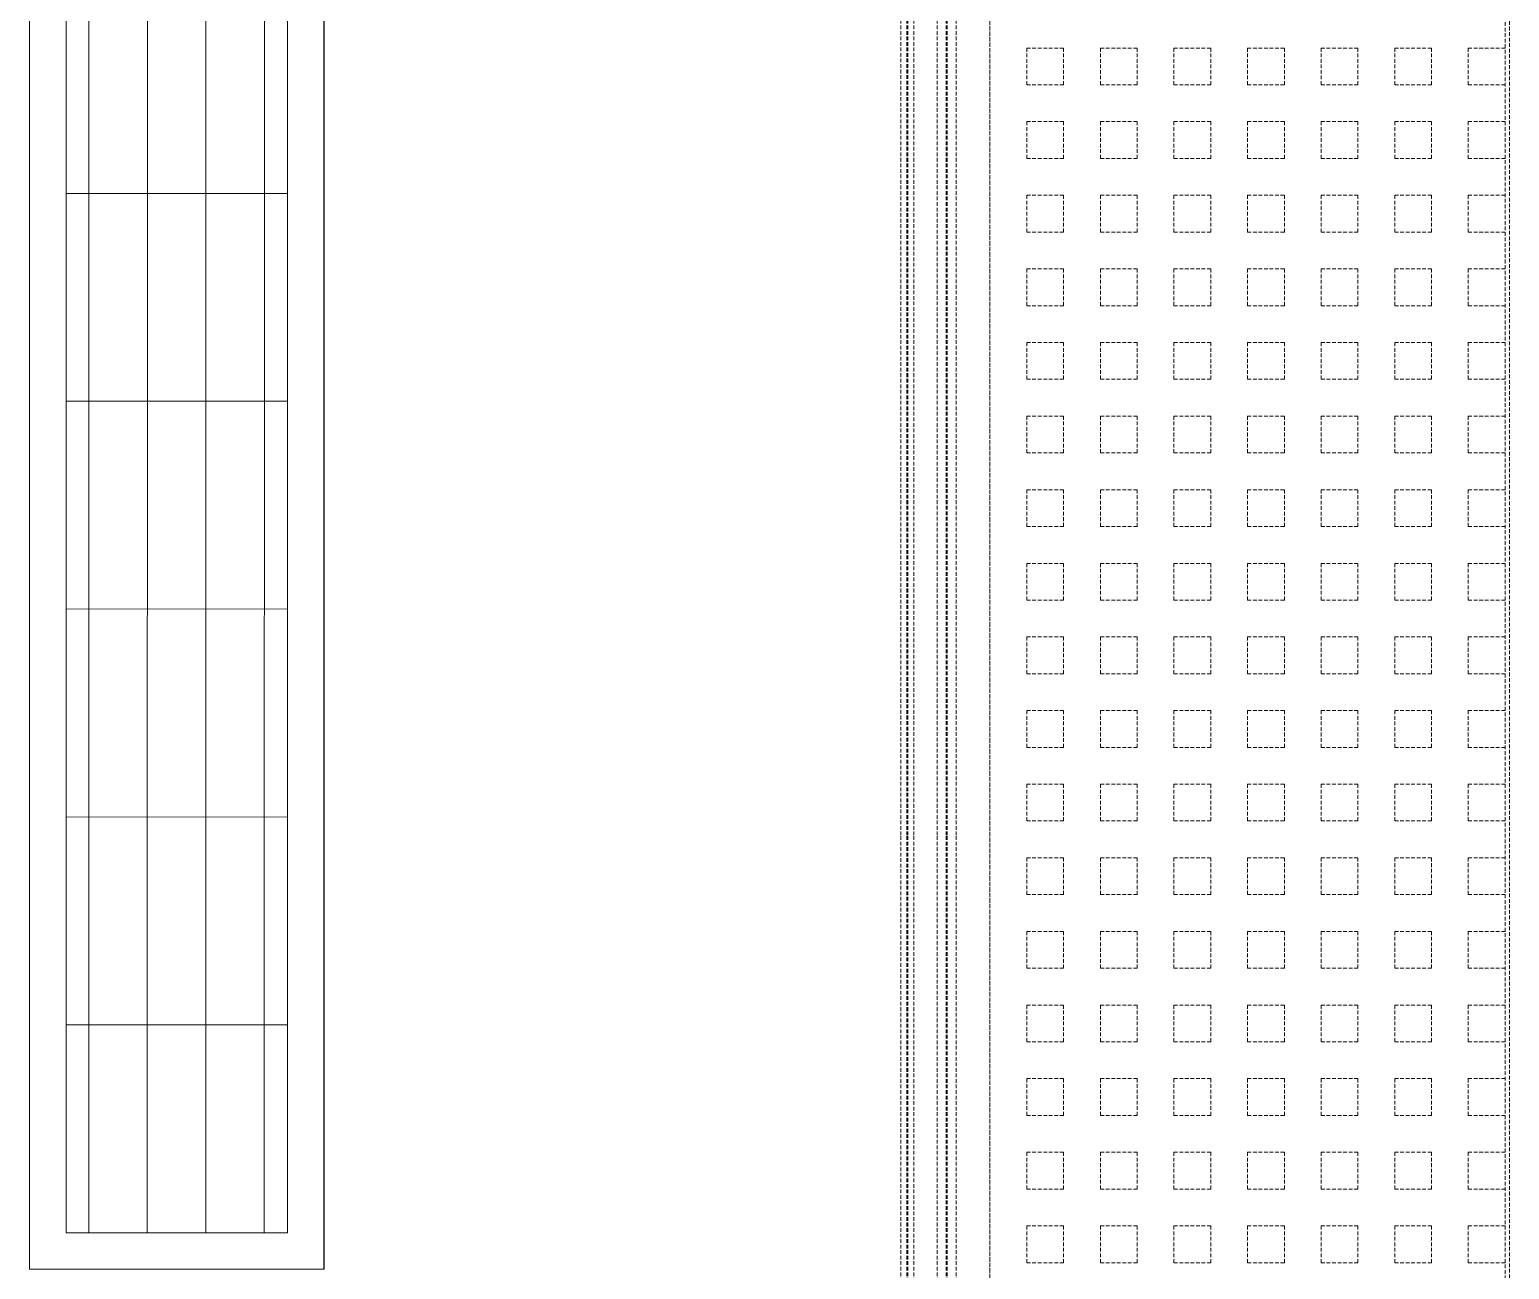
# Model space of a CAD drawing. Extents: x -1457 to 23780, y -2071 to 4205.
# Drawn here: x 4722.2 to 4822.8, y 1214.5 to 1298.8 of the extents above; entities that cross this region are included whole.
import ezdxf

# ---------------------------------------------------------------- set-up
doc = ezdxf.new("R2010")
doc.units = 0
doc.header["$MEASUREMENT"] = 0
doc.linetypes.add('HIDDEN', pattern=[0.375, 0.25, -0.125])
doc.layers.get('0').update_dxf_attribs({"color": 9, "lineweight": 9})
doc.layers.add('M-TEFRIS2-015', color=129, linetype='Continuous', lineweight=9)
doc.layers.add('T-KONVEKTOR', color=220, linetype='Continuous', lineweight=9)

# ---------------------------------------------------------------- blocks, each defined once
blk = doc.blocks.new('A$C4B7F52E3')
for p, q in [((250, 89.48), (0, 89.47)), ((250, 89.47), (0, 89.48)), ((0, 89.48), (0, 69.47)), ((0, 69.47), (250, 69.47))]:
    blk.add_line(p, q)
at = {"color": 252, "linetype": 'Continuous'}
for p, q in [((16.61, 71.95), (16.6, 86.99)), ((30.73, 71.95), (30.72, 86.99)), ((44.85, 71.95), (44.84, 86.99)), ((58.96, 71.95), (58.96, 86.99)), ((73.08, 71.95), (73.08, 86.99))]:
    blk.add_line(p, q, dxfattribs=at)
at = {"color": 252}
for p, q in [((199.29, 85.44), (2.49, 85.42)), ((196.99, 81.46), (2.49, 81.45)), ((194.68, 77.48), (2.49, 77.47)), ((192.38, 73.51), (2.49, 73.49))]:
    blk.add_line(p, q, dxfattribs=at)
blk.add_lwpolyline([(247.51, 86.99), (247.51, 71.95), (2.49, 71.95), (2.49, 86.99)], close=True)

msp = doc.modelspace()

# ---------------------------------------------------------------- linework, layer by layer
at = {"layer": 'M-TEFRIS2-015', "linetype": 'HIDDEN', "lineweight": 0}
for p, q in [((4787.5, 320), (4787.5, 2034.62)), ((4787.5, 2034.32), (4787.5, 320)), ((4822.5, 285), (4822.5, 2034.32)), ((4822.79, 284.7), (4822.79, 2034.32)), ((4781.45, 1315.53), (4781.45, 1244.04)), ((4781.85, 1315.53), (4781.85, 1244.04)), ((4781.92, 1315.53), (4781.92, 1244.04)), ((4782.32, 1315.53), (4782.32, 1244.04)), ((4783.92, 1315.53), (4783.92, 1244.04)), ((4784.52, 1315.53), (4784.52, 1244.04)), ((4784.6, 1315.53), (4784.6, 1244.04)), ((4785.2, 1315.53), (4785.2, 1244.04)), ((4787.5, 1297.5), (4787.5, 1297.5)), ((4790, 1297.5), (4792.5, 1297.5)), ((4790, 1295), (4790, 1297.5)), ((4792.5, 1295), (4792.5, 1297.5)), ((4795, 1297.5), (4797.5, 1297.5)), ((4795, 1295), (4795, 1297.5)), ((4797.5, 1295), (4797.5, 1297.5)), ((4800, 1297.5), (4802.5, 1297.5)), ((4800, 1295), (4800, 1297.5)), ((4802.5, 1295), (4802.5, 1297.5)), ((4805, 1297.5), (4807.5, 1297.5)), ((4805, 1295), (4805, 1297.5)), ((4807.5, 1295), (4807.5, 1297.5)), ((4810, 1297.5), (4812.5, 1297.5)), ((4810, 1295), (4810, 1297.5)), ((4812.5, 1295), (4812.5, 1297.5)), ((4815, 1297.5), (4817.5, 1297.5)), ((4815, 1295), (4815, 1297.5)), ((4817.5, 1295), (4817.5, 1297.5)), ((4820, 1297.5), (4822.5, 1297.5)), ((4820, 1295), (4820, 1297.5)), ((4787.5, 1295), (4787.5, 1295)), ((4790, 1295), (4792.5, 1295)), ((4795, 1295), (4797.5, 1295)), ((4800, 1295), (4802.5, 1295)), ((4805, 1295), (4807.5, 1295)), ((4810, 1295), (4812.5, 1295)), ((4815, 1295), (4817.5, 1295)), ((4820, 1295), (4822.5, 1295)), ((4787.5, 1292.5), (4787.5, 1292.5)), ((4790, 1292.5), (4792.5, 1292.5)), ((4790, 1290), (4790, 1292.5)), ((4792.5, 1290), (4792.5, 1292.5)), ((4795, 1292.5), (4797.5, 1292.5)), ((4795, 1290), (4795, 1292.5)), ((4797.5, 1290), (4797.5, 1292.5)), ((4800, 1292.5), (4802.5, 1292.5)), ((4800, 1290), (4800, 1292.5)), ((4802.5, 1290), (4802.5, 1292.5)), ((4805, 1292.5), (4807.5, 1292.5)), ((4805, 1290), (4805, 1292.5)), ((4807.5, 1290), (4807.5, 1292.5)), ((4810, 1292.5), (4812.5, 1292.5)), ((4810, 1290), (4810, 1292.5)), ((4812.5, 1290), (4812.5, 1292.5)), ((4815, 1292.5), (4817.5, 1292.5)), ((4815, 1290), (4815, 1292.5)), ((4817.5, 1290), (4817.5, 1292.5)), ((4820, 1292.5), (4822.5, 1292.5)), ((4820, 1290), (4820, 1292.5)), ((4787.5, 1290), (4787.5, 1290)), ((4790, 1290), (4792.5, 1290)), ((4795, 1290), (4797.5, 1290)), ((4800, 1290), (4802.5, 1290)), ((4805, 1290), (4807.5, 1290)), ((4810, 1290), (4812.5, 1290)), ((4815, 1290), (4817.5, 1290)), ((4820, 1290), (4822.5, 1290)), ((4787.5, 1287.5), (4787.5, 1287.5)), ((4790, 1287.5), (4792.5, 1287.5)), ((4790, 1285), (4790, 1287.5)), ((4792.5, 1285), (4792.5, 1287.5)), ((4795, 1287.5), (4797.5, 1287.5)), ((4795, 1285), (4795, 1287.5)), ((4797.5, 1285), (4797.5, 1287.5)), ((4800, 1287.5), (4802.5, 1287.5)), ((4800, 1285), (4800, 1287.5)), ((4802.5, 1285), (4802.5, 1287.5)), ((4805, 1287.5), (4807.5, 1287.5)), ((4805, 1285), (4805, 1287.5)), ((4807.5, 1285), (4807.5, 1287.5)), ((4810, 1287.5), (4812.5, 1287.5)), ((4810, 1285), (4810, 1287.5)), ((4812.5, 1285), (4812.5, 1287.5)), ((4815, 1287.5), (4817.5, 1287.5)), ((4815, 1285), (4815, 1287.5)), ((4817.5, 1285), (4817.5, 1287.5)), ((4820, 1287.5), (4822.5, 1287.5)), ((4820, 1285), (4820, 1287.5)), ((4787.5, 1285), (4787.5, 1285)), ((4790, 1285), (4792.5, 1285)), ((4795, 1285), (4797.5, 1285)), ((4800, 1285), (4802.5, 1285)), ((4805, 1285), (4807.5, 1285)), ((4810, 1285), (4812.5, 1285)), ((4815, 1285), (4817.5, 1285)), ((4820, 1285), (4822.5, 1285)), ((4787.5, 1282.5), (4787.5, 1282.5)), ((4790, 1282.5), (4792.5, 1282.5)), ((4790, 1280), (4790, 1282.5)), ((4792.5, 1280), (4792.5, 1282.5)), ((4795, 1282.5), (4797.5, 1282.5)), ((4795, 1280), (4795, 1282.5)), ((4797.5, 1280), (4797.5, 1282.5)), ((4800, 1282.5), (4802.5, 1282.5)), ((4800, 1280), (4800, 1282.5)), ((4802.5, 1280), (4802.5, 1282.5)), ((4805, 1282.5), (4807.5, 1282.5)), ((4805, 1280), (4805, 1282.5)), ((4807.5, 1280), (4807.5, 1282.5)), ((4810, 1282.5), (4812.5, 1282.5)), ((4810, 1280), (4810, 1282.5)), ((4812.5, 1280), (4812.5, 1282.5)), ((4815, 1282.5), (4817.5, 1282.5)), ((4815, 1280), (4815, 1282.5)), ((4817.5, 1280), (4817.5, 1282.5)), ((4820, 1282.5), (4822.5, 1282.5)), ((4820, 1280), (4820, 1282.5)), ((4787.5, 1280), (4787.5, 1280)), ((4790, 1280), (4792.5, 1280)), ((4795, 1280), (4797.5, 1280)), ((4800, 1280), (4802.5, 1280)), ((4805, 1280), (4807.5, 1280)), ((4810, 1280), (4812.5, 1280)), ((4815, 1280), (4817.5, 1280)), ((4820, 1280), (4822.5, 1280)), ((4787.5, 1277.5), (4787.5, 1277.5)), ((4790, 1277.5), (4792.5, 1277.5)), ((4790, 1275), (4790, 1277.5)), ((4792.5, 1275), (4792.5, 1277.5)), ((4795, 1277.5), (4797.5, 1277.5)), ((4795, 1275), (4795, 1277.5)), ((4797.5, 1275), (4797.5, 1277.5)), ((4800, 1277.5), (4802.5, 1277.5)), ((4800, 1275), (4800, 1277.5)), ((4802.5, 1275), (4802.5, 1277.5)), ((4805, 1277.5), (4807.5, 1277.5)), ((4805, 1275), (4805, 1277.5)), ((4807.5, 1275), (4807.5, 1277.5)), ((4810, 1277.5), (4812.5, 1277.5)), ((4810, 1275), (4810, 1277.5)), ((4812.5, 1275), (4812.5, 1277.5)), ((4815, 1277.5), (4817.5, 1277.5)), ((4815, 1275), (4815, 1277.5)), ((4817.5, 1275), (4817.5, 1277.5)), ((4820, 1277.5), (4822.5, 1277.5)), ((4820, 1275), (4820, 1277.5)), ((4787.5, 1275), (4787.5, 1275)), ((4790, 1275), (4792.5, 1275)), ((4795, 1275), (4797.5, 1275)), ((4800, 1275), (4802.5, 1275)), ((4805, 1275), (4807.5, 1275)), ((4810, 1275), (4812.5, 1275)), ((4815, 1275), (4817.5, 1275)), ((4820, 1275), (4822.5, 1275)), ((4787.5, 1272.5), (4787.5, 1272.5)), ((4790, 1272.5), (4792.5, 1272.5)), ((4790, 1270), (4790, 1272.5)), ((4792.5, 1270), (4792.5, 1272.5)), ((4795, 1272.5), (4797.5, 1272.5)), ((4795, 1270), (4795, 1272.5)), ((4797.5, 1270), (4797.5, 1272.5)), ((4800, 1272.5), (4802.5, 1272.5)), ((4800, 1270), (4800, 1272.5)), ((4802.5, 1270), (4802.5, 1272.5)), ((4805, 1272.5), (4807.5, 1272.5)), ((4805, 1270), (4805, 1272.5)), ((4807.5, 1270), (4807.5, 1272.5)), ((4810, 1272.5), (4812.5, 1272.5)), ((4810, 1270), (4810, 1272.5)), ((4812.5, 1270), (4812.5, 1272.5)), ((4815, 1272.5), (4817.5, 1272.5)), ((4815, 1270), (4815, 1272.5)), ((4817.5, 1270), (4817.5, 1272.5)), ((4820, 1272.5), (4822.5, 1272.5)), ((4820, 1270), (4820, 1272.5)), ((4787.5, 1270), (4787.5, 1270)), ((4790, 1270), (4792.5, 1270)), ((4795, 1270), (4797.5, 1270)), ((4800, 1270), (4802.5, 1270)), ((4805, 1270), (4807.5, 1270)), ((4810, 1270), (4812.5, 1270)), ((4815, 1270), (4817.5, 1270)), ((4820, 1270), (4822.5, 1270)), ((4787.5, 1267.5), (4787.5, 1267.5)), ((4790, 1267.5), (4792.5, 1267.5)), ((4790, 1265), (4790, 1267.5)), ((4792.5, 1265), (4792.5, 1267.5)), ((4795, 1267.5), (4797.5, 1267.5)), ((4795, 1265), (4795, 1267.5)), ((4797.5, 1265), (4797.5, 1267.5)), ((4800, 1267.5), (4802.5, 1267.5)), ((4800, 1265), (4800, 1267.5)), ((4802.5, 1265), (4802.5, 1267.5)), ((4805, 1267.5), (4807.5, 1267.5)), ((4805, 1265), (4805, 1267.5)), ((4807.5, 1265), (4807.5, 1267.5)), ((4810, 1267.5), (4812.5, 1267.5)), ((4810, 1265), (4810, 1267.5)), ((4812.5, 1265), (4812.5, 1267.5)), ((4815, 1267.5), (4817.5, 1267.5)), ((4815, 1265), (4815, 1267.5)), ((4817.5, 1265), (4817.5, 1267.5)), ((4820, 1267.5), (4822.5, 1267.5)), ((4820, 1265), (4820, 1267.5)), ((4787.5, 1265), (4787.5, 1265)), ((4790, 1265), (4792.5, 1265)), ((4795, 1265), (4797.5, 1265)), ((4800, 1265), (4802.5, 1265)), ((4805, 1265), (4807.5, 1265)), ((4810, 1265), (4812.5, 1265)), ((4815, 1265), (4817.5, 1265)), ((4820, 1265), (4822.5, 1265)), ((4787.5, 1262.5), (4787.5, 1262.5)), ((4790, 1262.5), (4792.5, 1262.5)), ((4790, 1260), (4790, 1262.5)), ((4792.5, 1260), (4792.5, 1262.5)), ((4795, 1262.5), (4797.5, 1262.5)), ((4795, 1260), (4795, 1262.5)), ((4797.5, 1260), (4797.5, 1262.5)), ((4800, 1262.5), (4802.5, 1262.5)), ((4800, 1260), (4800, 1262.5)), ((4802.5, 1260), (4802.5, 1262.5)), ((4805, 1262.5), (4807.5, 1262.5)), ((4805, 1260), (4805, 1262.5)), ((4807.5, 1260), (4807.5, 1262.5)), ((4810, 1262.5), (4812.5, 1262.5)), ((4810, 1260), (4810, 1262.5)), ((4812.5, 1260), (4812.5, 1262.5)), ((4815, 1262.5), (4817.5, 1262.5)), ((4815, 1260), (4815, 1262.5)), ((4817.5, 1260), (4817.5, 1262.5)), ((4820, 1262.5), (4822.5, 1262.5)), ((4820, 1260), (4820, 1262.5)), ((4787.5, 1260), (4787.5, 1260)), ((4790, 1260), (4792.5, 1260)), ((4795, 1260), (4797.5, 1260)), ((4800, 1260), (4802.5, 1260)), ((4805, 1260), (4807.5, 1260)), ((4810, 1260), (4812.5, 1260)), ((4815, 1260), (4817.5, 1260)), ((4820, 1260), (4822.5, 1260)), ((4787.5, 1257.5), (4787.5, 1257.5)), ((4790, 1257.5), (4792.5, 1257.5)), ((4790, 1255), (4790, 1257.5)), ((4792.5, 1255), (4792.5, 1257.5)), ((4795, 1257.5), (4797.5, 1257.5)), ((4795, 1255), (4795, 1257.5)), ((4797.5, 1255), (4797.5, 1257.5)), ((4800, 1257.5), (4802.5, 1257.5)), ((4800, 1255), (4800, 1257.5)), ((4802.5, 1255), (4802.5, 1257.5)), ((4805, 1257.5), (4807.5, 1257.5)), ((4805, 1255), (4805, 1257.5)), ((4807.5, 1255), (4807.5, 1257.5)), ((4810, 1257.5), (4812.5, 1257.5)), ((4810, 1255), (4810, 1257.5)), ((4812.5, 1255), (4812.5, 1257.5)), ((4815, 1257.5), (4817.5, 1257.5)), ((4815, 1255), (4815, 1257.5)), ((4817.5, 1255), (4817.5, 1257.5)), ((4820, 1257.5), (4822.5, 1257.5)), ((4820, 1255), (4820, 1257.5)), ((4787.5, 1255), (4787.5, 1255)), ((4790, 1255), (4792.5, 1255)), ((4795, 1255), (4797.5, 1255)), ((4800, 1255), (4802.5, 1255)), ((4805, 1255), (4807.5, 1255)), ((4810, 1255), (4812.5, 1255)), ((4815, 1255), (4817.5, 1255)), ((4820, 1255), (4822.5, 1255)), ((4787.5, 1252.5), (4787.5, 1252.5)), ((4790, 1252.5), (4792.5, 1252.5)), ((4790, 1250), (4790, 1252.5)), ((4792.5, 1250), (4792.5, 1252.5)), ((4795, 1252.5), (4797.5, 1252.5)), ((4795, 1250), (4795, 1252.5)), ((4797.5, 1250), (4797.5, 1252.5)), ((4800, 1252.5), (4802.5, 1252.5)), ((4800, 1250), (4800, 1252.5)), ((4802.5, 1250), (4802.5, 1252.5)), ((4805, 1252.5), (4807.5, 1252.5)), ((4805, 1250), (4805, 1252.5)), ((4807.5, 1250), (4807.5, 1252.5)), ((4810, 1252.5), (4812.5, 1252.5)), ((4810, 1250), (4810, 1252.5)), ((4812.5, 1250), (4812.5, 1252.5)), ((4815, 1252.5), (4817.5, 1252.5)), ((4815, 1250), (4815, 1252.5)), ((4817.5, 1250), (4817.5, 1252.5)), ((4820, 1252.5), (4822.5, 1252.5)), ((4820, 1250), (4820, 1252.5)), ((4787.5, 1250), (4787.5, 1250)), ((4790, 1250), (4792.5, 1250)), ((4795, 1250), (4797.5, 1250)), ((4800, 1250), (4802.5, 1250)), ((4805, 1250), (4807.5, 1250)), ((4810, 1250), (4812.5, 1250)), ((4815, 1250), (4817.5, 1250)), ((4820, 1250), (4822.5, 1250)), ((4787.5, 1247.5), (4787.5, 1247.5)), ((4790, 1247.5), (4792.5, 1247.5)), ((4790, 1245), (4790, 1247.5)), ((4792.5, 1245), (4792.5, 1247.5)), ((4795, 1247.5), (4797.5, 1247.5)), ((4795, 1245), (4795, 1247.5)), ((4797.5, 1245), (4797.5, 1247.5)), ((4800, 1247.5), (4802.5, 1247.5)), ((4800, 1245), (4800, 1247.5)), ((4802.5, 1245), (4802.5, 1247.5)), ((4805, 1247.5), (4807.5, 1247.5)), ((4805, 1245), (4805, 1247.5)), ((4807.5, 1245), (4807.5, 1247.5)), ((4810, 1247.5), (4812.5, 1247.5)), ((4810, 1245), (4810, 1247.5)), ((4812.5, 1245), (4812.5, 1247.5)), ((4815, 1247.5), (4817.5, 1247.5)), ((4815, 1245), (4815, 1247.5)), ((4817.5, 1245), (4817.5, 1247.5)), ((4820, 1247.5), (4822.5, 1247.5)), ((4820, 1245), (4820, 1247.5)), ((4787.5, 1245), (4787.5, 1245)), ((4790, 1245), (4792.5, 1245)), ((4795, 1245), (4797.5, 1245)), ((4800, 1245), (4802.5, 1245)), ((4805, 1245), (4807.5, 1245)), ((4810, 1245), (4812.5, 1245)), ((4815, 1245), (4817.5, 1245)), ((4820, 1245), (4822.5, 1245)), ((4781.45, 1085.47), (4781.45, 1244.04)), ((4781.85, 1085.47), (4781.85, 1244.04)), ((4781.92, 1085.47), (4781.92, 1244.04)), ((4782.32, 1085.47), (4782.32, 1244.04)), ((4783.92, 1085.47), (4783.92, 1244.04)), ((4784.52, 1085.47), (4784.52, 1244.04)), ((4784.6, 1085.47), (4784.6, 1244.04)), ((4785.2, 1085.47), (4785.2, 1244.04)), ((4787.5, 1242.5), (4787.5, 1242.5)), ((4790, 1242.5), (4792.5, 1242.5)), ((4790, 1240), (4790, 1242.5)), ((4792.5, 1240), (4792.5, 1242.5)), ((4795, 1242.5), (4797.5, 1242.5)), ((4795, 1240), (4795, 1242.5)), ((4797.5, 1240), (4797.5, 1242.5)), ((4800, 1242.5), (4802.5, 1242.5)), ((4800, 1240), (4800, 1242.5)), ((4802.5, 1240), (4802.5, 1242.5)), ((4805, 1242.5), (4807.5, 1242.5)), ((4805, 1240), (4805, 1242.5)), ((4807.5, 1240), (4807.5, 1242.5)), ((4810, 1242.5), (4812.5, 1242.5)), ((4810, 1240), (4810, 1242.5)), ((4812.5, 1240), (4812.5, 1242.5)), ((4815, 1242.5), (4817.5, 1242.5)), ((4815, 1240), (4815, 1242.5)), ((4817.5, 1240), (4817.5, 1242.5)), ((4820, 1242.5), (4822.5, 1242.5)), ((4820, 1240), (4820, 1242.5)), ((4787.5, 1240), (4787.5, 1240)), ((4790, 1240), (4792.5, 1240)), ((4795, 1240), (4797.5, 1240)), ((4800, 1240), (4802.5, 1240)), ((4805, 1240), (4807.5, 1240)), ((4810, 1240), (4812.5, 1240)), ((4815, 1240), (4817.5, 1240)), ((4820, 1240), (4822.5, 1240)), ((4787.5, 1237.5), (4787.5, 1237.5)), ((4790, 1237.5), (4792.5, 1237.5)), ((4790, 1235), (4790, 1237.5)), ((4792.5, 1235), (4792.5, 1237.5)), ((4795, 1237.5), (4797.5, 1237.5)), ((4795, 1235), (4795, 1237.5)), ((4797.5, 1235), (4797.5, 1237.5)), ((4800, 1237.5), (4802.5, 1237.5)), ((4800, 1235), (4800, 1237.5)), ((4802.5, 1235), (4802.5, 1237.5)), ((4805, 1237.5), (4807.5, 1237.5)), ((4805, 1235), (4805, 1237.5)), ((4807.5, 1235), (4807.5, 1237.5)), ((4810, 1237.5), (4812.5, 1237.5)), ((4810, 1235), (4810, 1237.5)), ((4812.5, 1235), (4812.5, 1237.5)), ((4815, 1237.5), (4817.5, 1237.5)), ((4815, 1235), (4815, 1237.5)), ((4817.5, 1235), (4817.5, 1237.5)), ((4820, 1237.5), (4822.5, 1237.5)), ((4820, 1235), (4820, 1237.5)), ((4787.5, 1235), (4787.5, 1235)), ((4790, 1235), (4792.5, 1235)), ((4795, 1235), (4797.5, 1235)), ((4800, 1235), (4802.5, 1235)), ((4805, 1235), (4807.5, 1235)), ((4810, 1235), (4812.5, 1235)), ((4815, 1235), (4817.5, 1235)), ((4820, 1235), (4822.5, 1235)), ((4787.5, 1232.5), (4787.5, 1232.5)), ((4790, 1232.5), (4792.5, 1232.5)), ((4790, 1230), (4790, 1232.5)), ((4792.5, 1230), (4792.5, 1232.5)), ((4795, 1232.5), (4797.5, 1232.5)), ((4795, 1230), (4795, 1232.5)), ((4797.5, 1230), (4797.5, 1232.5)), ((4800, 1232.5), (4802.5, 1232.5)), ((4800, 1230), (4800, 1232.5)), ((4802.5, 1230), (4802.5, 1232.5)), ((4805, 1232.5), (4807.5, 1232.5)), ((4805, 1230), (4805, 1232.5)), ((4807.5, 1230), (4807.5, 1232.5)), ((4810, 1232.5), (4812.5, 1232.5)), ((4810, 1230), (4810, 1232.5)), ((4812.5, 1230), (4812.5, 1232.5)), ((4815, 1232.5), (4817.5, 1232.5)), ((4815, 1230), (4815, 1232.5)), ((4817.5, 1230), (4817.5, 1232.5)), ((4820, 1232.5), (4822.5, 1232.5)), ((4820, 1230), (4820, 1232.5)), ((4787.5, 1230), (4787.5, 1230)), ((4790, 1230), (4792.5, 1230)), ((4795, 1230), (4797.5, 1230)), ((4800, 1230), (4802.5, 1230)), ((4805, 1230), (4807.5, 1230)), ((4810, 1230), (4812.5, 1230)), ((4815, 1230), (4817.5, 1230)), ((4820, 1230), (4822.5, 1230)), ((4787.5, 1227.5), (4787.5, 1227.5)), ((4790, 1227.5), (4792.5, 1227.5)), ((4790, 1225), (4790, 1227.5)), ((4792.5, 1225), (4792.5, 1227.5)), ((4795, 1227.5), (4797.5, 1227.5)), ((4795, 1225), (4795, 1227.5)), ((4797.5, 1225), (4797.5, 1227.5)), ((4800, 1227.5), (4802.5, 1227.5)), ((4800, 1225), (4800, 1227.5)), ((4802.5, 1225), (4802.5, 1227.5)), ((4805, 1227.5), (4807.5, 1227.5)), ((4805, 1225), (4805, 1227.5)), ((4807.5, 1225), (4807.5, 1227.5)), ((4810, 1227.5), (4812.5, 1227.5)), ((4810, 1225), (4810, 1227.5)), ((4812.5, 1225), (4812.5, 1227.5)), ((4815, 1227.5), (4817.5, 1227.5)), ((4815, 1225), (4815, 1227.5)), ((4817.5, 1225), (4817.5, 1227.5)), ((4820, 1227.5), (4822.5, 1227.5)), ((4820, 1225), (4820, 1227.5)), ((4787.5, 1225), (4787.5, 1225)), ((4790, 1225), (4792.5, 1225)), ((4795, 1225), (4797.5, 1225)), ((4800, 1225), (4802.5, 1225)), ((4805, 1225), (4807.5, 1225)), ((4810, 1225), (4812.5, 1225)), ((4815, 1225), (4817.5, 1225)), ((4820, 1225), (4822.5, 1225)), ((4787.5, 1222.5), (4787.5, 1222.5)), ((4790, 1222.5), (4792.5, 1222.5)), ((4790, 1220), (4790, 1222.5)), ((4792.5, 1220), (4792.5, 1222.5)), ((4795, 1222.5), (4797.5, 1222.5)), ((4795, 1220), (4795, 1222.5)), ((4797.5, 1220), (4797.5, 1222.5)), ((4800, 1222.5), (4802.5, 1222.5)), ((4800, 1220), (4800, 1222.5)), ((4802.5, 1220), (4802.5, 1222.5)), ((4805, 1222.5), (4807.5, 1222.5)), ((4805, 1220), (4805, 1222.5)), ((4807.5, 1220), (4807.5, 1222.5)), ((4810, 1222.5), (4812.5, 1222.5)), ((4810, 1220), (4810, 1222.5)), ((4812.5, 1220), (4812.5, 1222.5)), ((4815, 1222.5), (4817.5, 1222.5)), ((4815, 1220), (4815, 1222.5)), ((4817.5, 1220), (4817.5, 1222.5)), ((4820, 1222.5), (4822.5, 1222.5)), ((4820, 1220), (4820, 1222.5)), ((4787.5, 1220), (4787.5, 1220)), ((4790, 1220), (4792.5, 1220)), ((4795, 1220), (4797.5, 1220)), ((4800, 1220), (4802.5, 1220)), ((4805, 1220), (4807.5, 1220)), ((4810, 1220), (4812.5, 1220)), ((4815, 1220), (4817.5, 1220)), ((4820, 1220), (4822.5, 1220)), ((4787.5, 1217.5), (4787.5, 1217.5)), ((4790, 1217.5), (4792.5, 1217.5)), ((4790, 1215), (4790, 1217.5)), ((4792.5, 1215), (4792.5, 1217.5)), ((4795, 1217.5), (4797.5, 1217.5)), ((4795, 1215), (4795, 1217.5)), ((4797.5, 1215), (4797.5, 1217.5)), ((4800, 1217.5), (4802.5, 1217.5)), ((4800, 1215), (4800, 1217.5)), ((4802.5, 1215), (4802.5, 1217.5)), ((4805, 1217.5), (4807.5, 1217.5)), ((4805, 1215), (4805, 1217.5)), ((4807.5, 1215), (4807.5, 1217.5)), ((4810, 1217.5), (4812.5, 1217.5)), ((4810, 1215), (4810, 1217.5)), ((4812.5, 1215), (4812.5, 1217.5)), ((4815, 1217.5), (4817.5, 1217.5)), ((4815, 1215), (4815, 1217.5)), ((4817.5, 1215), (4817.5, 1217.5)), ((4820, 1217.5), (4822.5, 1217.5)), ((4820, 1215), (4820, 1217.5)), ((4787.5, 1215), (4787.5, 1215)), ((4790, 1215), (4792.5, 1215)), ((4795, 1215), (4797.5, 1215)), ((4800, 1215), (4802.5, 1215)), ((4805, 1215), (4807.5, 1215)), ((4810, 1215), (4812.5, 1215)), ((4815, 1215), (4817.5, 1215)), ((4820, 1215), (4822.5, 1215))]:
    msp.add_line(p, q, dxfattribs=at)

# ---------------------------------------------------------------- block references
at = {"layer": 'T-KONVEKTOR', "xscale": -1, "rotation": 270}
msp.add_blockref('A$C4B7F52E3', (4652.77, 1214.55), dxfattribs=at)

doc.saveas('drawing.dxf')
